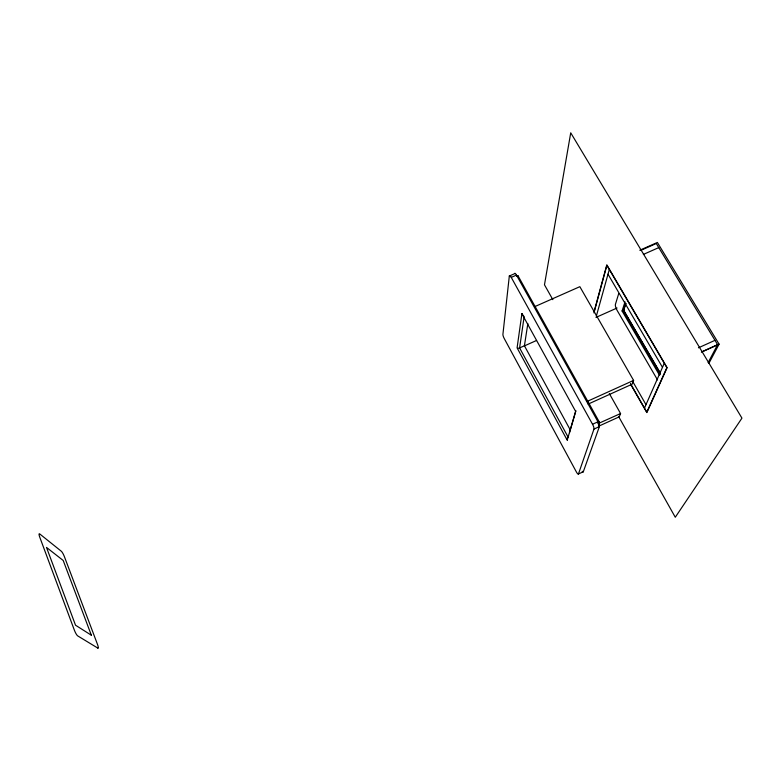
<?xml version="1.0" encoding="UTF-8"?>
<svg xmlns="http://www.w3.org/2000/svg" width="781" height="781" viewBox="0 0 781 781"><rect width="100%" height="100%" fill="white"/><g stroke="black" fill="none" stroke-linecap="round" stroke-linejoin="round"><path stroke-width="1.17" d="M509.319 276.025L502.915 334.366A3.485 0.771 66.4 0 0 504.301 338.651L576.388 471.968A3.641 0.83 64.7 0 0 578.448 473.989L583.309 471.763L599.388 426.611A4.051 1.064 65 0 0 597.973 421.789L516.475 275.097A3.876 0.966 67.1 0 0 514.523 273.74L509.319 276.025A3.885 0.947 67.1 0 1 511.252 277.392L592.535 424.259A4.051 1.045 65 0 1 593.97 429.081L578.448 473.989M568.197 437.272L519.599 347.926L524.158 316.549M570.198 429.814L524.422 345.778L527.839 323.578M594.077 311.697L606.817 264.808L667.13 367.675L646.853 412.602L630.54 384.096M593.95 312.908L606.886 265.364L666.857 367.656L646.805 412.143L630.57 383.764M596.303 316.246L609.307 269.494M569.534 432.654L575.929 410.738M618.737 293.529L615.428 304.317A4.764 1.503 66.4 0 0 617.049 310.262L657.524 379.908M659.408 375.046L622.086 310.984L625.034 301.847M625.22 303.711L622.994 310.574L660.335 374.626M625.757 303.477L623.531 310.34L660.267 373.328M622.086 310.984L623.687 310.262L625.923 303.399M598.5 426.084L599.378 422.13L518.037 275.81L516.514 276.103M609.317 393.556L620.573 413.539L619.284 416.82L598.461 426.299M534.555 306.728L579.844 286.676L633.606 380.406L632.122 384.193L588.142 404.099M644.481 408.092L664.28 363.263M708.133 362.599L717.622 344.675L656.294 243.526L640.918 250.32M708.894 363.341L719.086 344.157L657.377 242.461L639.785 250.232M592.535 424.259L597.973 421.789M597.904 422.794L599.378 422.13M597.914 423.702L620.573 413.539M593.97 429.081L599.388 426.611M698.448 347.809L714.986 340.331M587.068 401.463L633.606 380.406M702.168 351.665L717.622 344.675M701.397 352.163L719.086 344.157M595.981 317.408L617.068 308.007M519.599 347.926L524.422 345.778M524.402 345.895L536.547 340.477M643.378 254.421L658.773 247.606M511.252 277.392L516.475 275.097M516.622 276.425L518.037 275.81M607.999 274.199L662.473 367.334M623.687 310.262L660.423 373.259M632.737 381.538L645.994 404.665M552.841 299.66L544.474 284.801L570.726 132.819L741.95 418.138L675.282 517.247L618.542 416.41M523.621 315.524A2.558 2.245 -51.7 0 1 522.118 313.669M567.426 440.054A2.45 2.06 -44.7 0 1 567.836 437.34M519.306 348.092A2.392 0.976 -18.1 0 1 517.959 348.17M583.309 471.763A3.632 0.849 64.7 0 1 582.216 471.275M521.884 313.718L517.09 347.877L567.221 440.191L575.617 411.343L521.884 313.718M97.82 648.103L77.709 635.89A5.408 1.084 66.2 0 1 74.322 630.042L39.772 537.221A5.262 1.025 65.2 0 1 39.733 533.94L61.308 551.24A4.979 0.927 65.5 0 1 64.452 556.804L97.469 644.335A5.116 0.966 66.4 0 1 97.82 648.103M91.348 635.217L75.523 625.21L46.509 547.422L63.202 560.475L91.348 635.217"/></g></svg>
